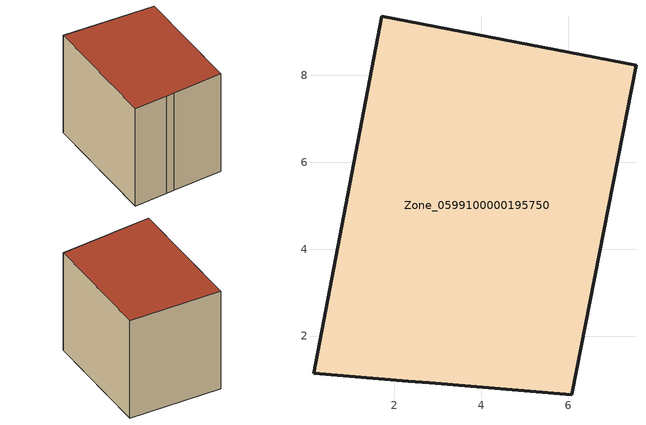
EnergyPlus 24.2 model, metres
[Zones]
Zone_0599100000195750
 floor ground (C_G): 7.57,8.24 6.09,0.65 2.8,0.92 2.32,0.96 0.14,1.15 1.72,9.36 z0
 wall outside (C_F): 2.32,0.96 2.8,0.92 6.09,0.65 7.57,8.24 1.72,9.36 0.14,1.15 2.32,0.96 z0:6.75
 roof outside (C_R): 6.09,0.65 7.57,8.24 1.72,9.36 0.14,1.15 2.32,0.96 2.8,0.92 z6.75
[BUILDING]
Pand.0599100000195750: North Axis=0; Terrain=City; Loads Convergence Tolerance Value=0.04; Temperature Convergence Tolerance Value=0.4; Solar Distribution=FullExterior; Maximum Number of Warmup Days=25; Minimum Number of Warmup Days=1
[Site:Location]
Rotterdam.The.Hague.AP_ZH_NLD Design_Conditions: Latitude=51.96; Longitude=4.45; Time Zone=1; Elevation=-4.5
[SITE:GROUNDTEMPERATURE:BUILDINGSURFACE]
18, 18, 18, 18, 18, 18, 18, 18, 18, 18, 18, 18
[MATERIAL] Thermal Absorptance=0.9; Solar Absorptance=0.7; Visible Absorptance=0.7
Name | Roughness | Thickness | Conductivity | Density | Specific Heat
G.TC.1946-1964 | MediumSmooth | 0.15 | 1 | 540 | 1210
F.TC.1946-1964 | Rough | 0.3 | 0.857143 | 1920 | 840
R.TC.1946-1964 | MediumRough | 0.2 | 0.235294 | 1500 | 1000
[CONSTRUCTION]
C_G: G.TC.1946-1964
C_F: F.TC.1946-1964
C_R: R.TC.1946-1964
[ZONE]
Zone_0599100000195750: Type=1; Multiplier=1; Ceiling Height=Autocalculate; Volume=Autocalculate; Floor Area=autocalculate; Part of Total Floor Area=Yes
[ZONEINFILTRATION:DESIGNFLOWRATE]
Infil_Zone_0599100000195750: Zone or ZoneList or Space or SpaceList=Zone_0599100000195750; Schedule=AlwaysOn; Design Flow Rate Calculation Method=Flow/Area; Flow Rate per Floor Area=0.003; Constant Term Coefficient=1; Temperature Term Coefficient=0; Velocity Term Coefficient=0; Velocity Squared Term Coefficient=0
[HVACTEMPLATE:ZONE:IDEALLOADSAIRSYSTEM]
Zone_0599100000195750: Maximum Heating Supply Air Temperature=50; Minimum Cooling Supply Air Temperature=13; Maximum Heating Supply Air Humidity Ratio=0.0156; Minimum Cooling Supply Air Humidity Ratio=0.0077; Heating Limit=NoLimit; Cooling Limit=NoLimit; Dehumidification Control Type=ConstantSensibleHeatRatio; Cooling Sensible Heat Ratio=0.7; Dehumidification Setpoint=60; Humidification Control Type=None; Humidification Setpoint=30; Outdoor Air Method=None; Outdoor Air Flow Rate per Person=0.00944; Outdoor Air Flow Rate per Zone Floor Area=0; Outdoor Air Flow Rate per Zone=0; Demand Controlled Ventilation Type=None; Outdoor Air Economizer Type=NoEconomizer; Heat Recovery Type=None; Sensible Heat Recovery Effectiveness=0.7; Latent Heat Recovery Effectiveness=0.65
[ZONECONTROL:THERMOSTAT]
ThermostatControl_Zone_0599100000195750: Zone or ZoneList=Zone_0599100000195750; Control Type Schedule=DualSetpointControlType; Control 1=Thermostat_Zone_0599100000195750; Temperature Difference Between Cutout And Setpoint=0
[THERMOSTATSETPOINT:DUALSETPOINT]
Thermostat_Zone_0599100000195750: Heating Setpoint Temperature Schedule=HeatingSetpoint_Zone_0599100000195750; Cooling Setpoint Temperature Schedule=CoolingSetpoint_Zone_0599100000195750
[SCHEDULE:COMPACT]
HeatingSetpoint_Zone_0599100000195750: Through: 12/31, For: AllDays, Until: 24:00, 21
CoolingSetpoint_Zone_0599100000195750: Through: 12/31, For: AllDays, Until: 24:00, 24
DualSetpointControlType: Through: 12/31, For: AllDays, Until: 24:00, 4
AlwaysOn: Through: 12/31, For: AllDays, Until: 24:00, 1
